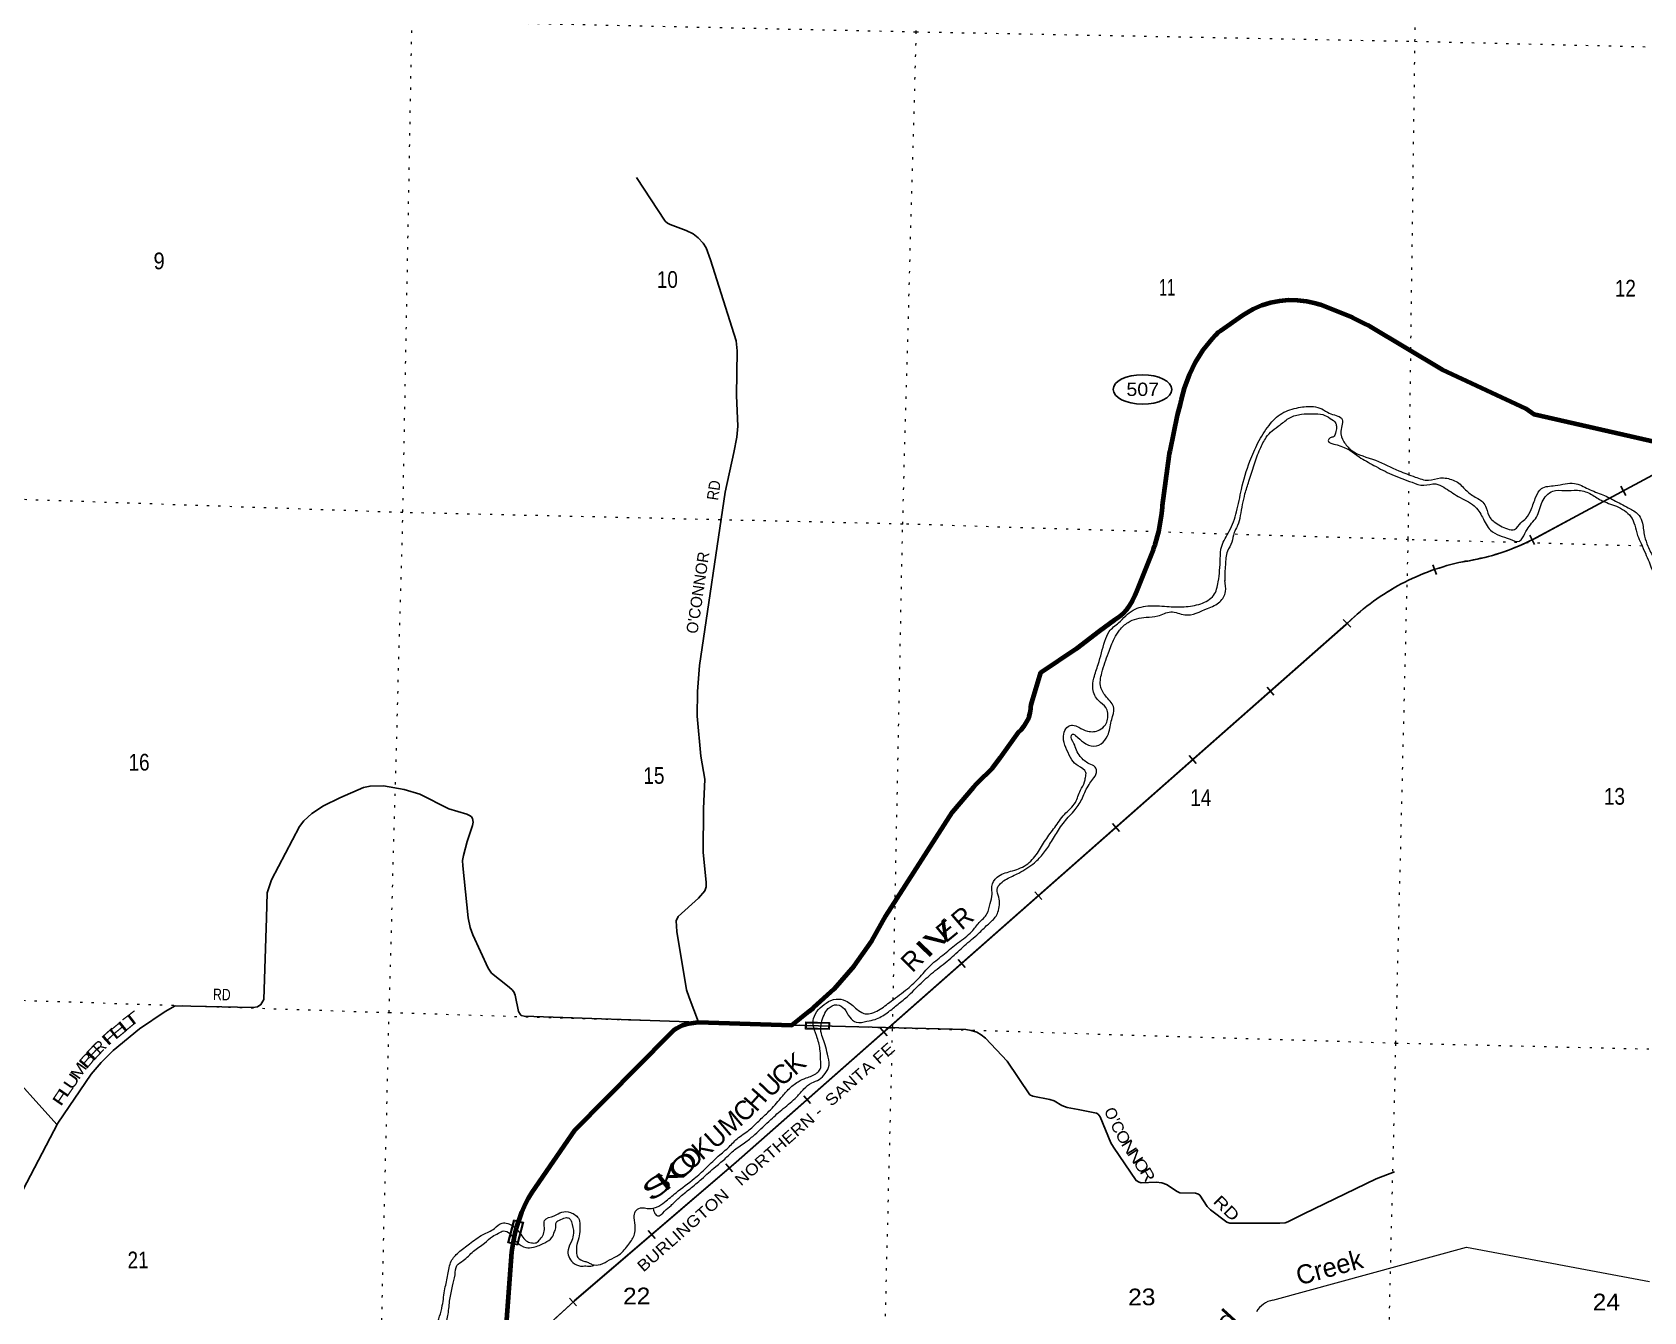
# Model space of a CAD drawing. Header units: feet. Extents: x -518066 to -250644, y -364975 to -177792.
# Drawn here: x -488679 to -471719, y -262402 to -248936 of the extents above; entities that cross this region are included whole.
import ezdxf
from ezdxf.enums import TextEntityAlignment as Align

# ---------------------------------------------------------------- set-up
doc = ezdxf.new("R2010")
doc.units = ezdxf.units.FT
doc.header["$LTSCALE"] = 80
doc.linetypes.add('DOTTED', pattern=[1.5, 0.3, -1.2])
for name, color, linetype, lineweight in [('17', 7, 'Continuous', 25), ('23', 7, 'Continuous', 70), ('29', 7, 'Continuous', 25), ('30', 7, 'Continuous', 13), ('31', 7, 'Continuous', 13), ('34', 7, 'Continuous', 25), ('39', 7, 'Continuous', 13), ('41', 7, 'Continuous', 13), ('59', 7, 'Continuous', 13), ('7', 7, 'DOTTED', 13)]:
    doc.layers.add(name, color=color, linetype=linetype, lineweight=lineweight)

msp = doc.modelspace()

# ---------------------------------------------------------------- linework, layer by layer
at = {"layer": '17'}
msp.add_ellipse((-476994.91, -252695.45), major_axis=(309.24, -1), ratio=0.500121, dxfattribs=at)
at = {"layer": '23'}
for points in [[(-477073.67, -254864), (-477064.48, -254839.12), (-477054.42, -254814), (-476879.65, -254377.47), (-476866.97, -254345.8), (-476861.72, -254327.47), (-476822.69, -254191.26), (-476793.6, -254026.1), (-476788.07, -253968.41), (-476784.89, -253935.14), (-476782.63, -253918.41), (-476712.3, -253396.74), (-476708.82, -253370.96), (-476703.94, -253346.74), (-476627.56, -252967.78), (-476595.57, -252852.13), (-476590.65, -252834.34), (-476582.57, -252802.13), (-476552.4, -252681.87), (-476500.98, -252541.22), (-476435.14, -252406.71), (-476355.6, -252279.82), (-476263.23, -252161.95), (-476223.35, -252119.25), (-476199.22, -252093.41), (-476175.43, -252076.97), (-475937.68, -251912.59), (-475921.92, -251901.7), (-475887.68, -251882.38), (-475827.27, -251848.31), (-475739.4, -251810.24), (-475648.04, -251781.56), (-475554.18, -251762.59), (-475458.85, -251753.53), (-475363.1, -251754.49), (-475267.97, -251765.45), (-475174.51, -251786.3), (-475124.73, -251801.71), (-474784.76, -251938.43), (-474657.9, -252001.11), (-474612.96, -252023.31), (-474607.9, -252026.33), (-473839.24, -252485.14), (-472959.84, -252896.33), (-472874.73, -252956.49), (-471582.77, -253251.92)], [(-483581.59, -261518.27), (-483525.75, -261352.47), (-483498.73, -261291.19), (-483457.31, -261208.29), (-483419.48, -261143.41), (-482970.33, -260489.66), (-481971.57, -259483.5), (-481948.5, -259458.4), (-481922.92, -259435.85), (-481895.13, -259416.1), (-481865.42, -259399.36), (-481834.13, -259385.82), (-481801.6, -259375.63), (-481768.18, -259368.89), (-481669.35, -259355.48), (-480685.12, -259385.04), (-480502.04, -259240.08), (-480457.12, -259202.22), (-480452.04, -259197.54), (-480240.54, -259002.59), (-480028.59, -258761.61), (-479842.99, -258499.8), (-479694.82, -258236.11), (-479679.14, -258206.78), (-479665.86, -258186.11), (-478994.01, -257140.37), (-478772.03, -256881.01), (-478740.77, -256844.49), (-478726.86, -256831.01), (-478573.99, -256682.85), (-478493.22, -256573.97), (-478298.32, -256300.63), (-478269.58, -256272.73), (-478243.91, -256241.98), (-478221.59, -256208.71), (-478202.88, -256173.3), (-478187.97, -256136.12), (-478177.02, -256097.59), (-478170.17, -256058.12), (-478168.87, -256038.85), (-478167.44, -256013.9), (-478159.78, -255988.85), (-478063.54, -255674.19), (-477688.17, -255420.84), (-477446.98, -255236.99), (-477287.69, -255121.77), (-477241.75, -255089.5), (-477199.43, -255052.61), (-477161.2, -255011.5), (-477127.48, -254966.62), (-477098.64, -254918.45), (-477074.98, -254867.54), (-477073.67, -254864)], [(-483697.29, -262672.13), (-483630.21, -261772.38), (-483615.8, -261666.05), (-483597.79, -261574.14), (-483581.59, -261518.27)]]:
    msp.add_lwpolyline(points, dxfattribs=at)
at = {"layer": '29'}
msp.add_line((-489012.1, -259772.93), (-488419.81, -260430.1), dxfattribs=at)
for points in [[(-482319.45, -250466.38), (-482019.39, -250923.15), (-481993.24, -250944.76), (-481966.51, -250961.28), (-481797.56, -251021.4), (-481725.02, -251058.46), (-481669.16, -251100.56), (-481619.33, -251155.11), (-481586.36, -251206.28), (-481540.36, -251329.85), (-481271.54, -252185.27), (-481260.73, -252289.37), (-481266.02, -252759.63), (-481253.68, -253080.19), (-481264.72, -253197.25), (-481294.43, -253357.44), (-481386.67, -253775.56), (-481657.06, -255600.56), (-481678.41, -255876.13), (-481679.92, -256134.45), (-481643.89, -256553.66), (-481601.63, -256796.88), (-481615.14, -257108.81), (-481618.14, -257567.12), (-481585.57, -257880.16), (-481585.22, -257929.63), (-481601.14, -257972.84), (-481667.8, -258048.32), (-481880.97, -258243.35), (-481901.18, -258286.67), (-481894.73, -258399.15), (-481792.08, -259014.37), (-481764.8, -259096.24), (-481667.08, -259353.21)], [(-481667.08, -259353.21), (-483500.29, -259290.68), (-483532.12, -259283.86), (-483545.76, -259270.21), (-483560.79, -259241.73), (-483596.77, -259070.72), (-483611.67, -259035.98), (-483632.13, -259010.97), (-483678.61, -258972.67), (-483845.8, -258838.14), (-483880.63, -258787.65), (-484042.42, -258434.49), (-484070.74, -258356.72), (-484090.15, -258254.84), (-484147.41, -257710.34), (-484150.38, -257653.35), (-484139.02, -257598.77), (-484103.14, -257453.2), (-484044.68, -257286.09), (-484039.57, -257250.27), (-484044.12, -257209.33), (-484057.18, -257191.71), (-484068.55, -257183.75), (-484105.49, -257166.12), (-484295.36, -257110.29), (-484598.74, -256954.64), (-484763.56, -256906.85), (-484980.61, -256868.22), (-485123.51, -256870.15), (-485194.27, -256886.41), (-485443.18, -256992.56), (-485612.51, -257077.44), (-485735.26, -257159.3), (-485821.63, -257236.62), (-485865.45, -257296.64), (-486162.59, -257855.17), (-486204.94, -257993.04), (-486213.24, -258255.06), (-486239.98, -259117.12), (-486271.7, -259169.58), (-486308.07, -259192.32), (-486352.24, -259200.49), (-487176.37, -259183.22), (-487280.93, -259242.35), (-487550.41, -259425.83), (-487826.45, -259651.37), (-487953.75, -259779.03), (-488059, -259901.98), (-488410.14, -260415.95), (-488901.84, -261356.89)], [(-480685.12, -259385.04), (-478852.52, -259433.24), (-478797.31, -259443.05), (-478737.08, -259460.11), (-478692.75, -259486.26), (-478648.23, -259524.23), (-478419.5, -259765.94), (-478181.31, -260118.46), (-478149.72, -260134.74), (-477968.13, -260169.14), (-477924.46, -260182.13), (-477845.31, -260230.15), (-477785.8, -260252.63), (-477669.97, -260274.4), (-477480.41, -260311), (-477461.89, -260321.99), (-477439.15, -260349.28), (-477329.54, -260622.89), (-477298.22, -260669.93), (-477062.96, -261021.28), (-477030.82, -261038.42), (-477008.41, -261046.29), (-476850.41, -261038.77), (-476792.46, -261046.29), (-476740.75, -261063.43), (-476630.24, -261136.15), (-476601.53, -261150.9), (-476435.59, -261153.18), (-476406.43, -261165.56), (-476390.13, -261175.92), (-476313.29, -261293.91), (-476278.75, -261328.28), (-476108.27, -261460.18), (-476074.96, -261469.79), (-475549.71, -261468.43), (-475493.41, -261465.86), (-475463.86, -261454.49), (-475296.78, -261370.44), (-474536.2, -261002.45), (-474342.04, -260931.07)]]:
    msp.add_lwpolyline(points, dxfattribs=at)
at = {"layer": '31'}
for p, q in [((-480538.79, -259351.64), (-480288.85, -259357.46)), ((-480288.85, -259357.46), (-480290.59, -259432.44))]:
    msp.add_line(p, q, dxfattribs=at)
msp.add_lwpolyline([(-480290.59, -259432.44), (-480540.53, -259426.62), (-480538.79, -259351.64)], dxfattribs=at)
msp.add_lwpolyline([(-480532.35, -259418.81), (-480530.98, -259359.82), (-480297.02, -259365.26), (-480298.39, -259424.25)], close=True, dxfattribs=at)
at = {"layer": '34', "lineweight": 13}
for p, q in [((-472848.92, -254256.29), (-471488.17, -253521.46)), ((-483666.13, -262923.56), (-482976.65, -262290.24))]:
    msp.add_line(p, q, dxfattribs=at)
at = {"layer": '34'}
for p, q in [((-471907.61, -253811.98), (-471960.37, -253714.27)), ((-472870.25, -254327.78), (-472919.38, -254228.2)), ((-473901.81, -254644.63), (-473938.8, -254539.92)), ((-474803.54, -255197.34), (-474881.25, -255117.99)), ((-475610.88, -255913.66), (-475684.31, -255830.35)), ((-476430.42, -256632.52), (-476503.85, -256549.21)), ((-477236.26, -257346.29), (-477309.69, -257262.99)), ((-478055.78, -258065.15), (-478129.21, -257981.85)), ((-478861.6, -258778.92), (-478935.03, -258695.62)), ((-479681.11, -259497.8), (-479754.54, -259414.49)), ((-480486.92, -260211.57), (-480560.35, -260128.26)), ((-481307.81, -260929.94), (-481380.1, -260845.64)), ((-482123.26, -261632.66), (-482195.56, -261548.36)), ((-482950.79, -262339.42), (-483025.91, -262257.64))]:
    msp.add_line(p, q, dxfattribs=at)
for points in [[(-473272.69, -254429.74), (-473233.01, -254417.37), (-473193.27, -254404.16), (-473154.06, -254390.43), (-473114.98, -254375.94), (-473076.13, -254360.51), (-473037.72, -254344.76), (-472999.43, -254328.28), (-472961.38, -254310.82), (-472923.77, -254293.06), (-472886.48, -254274.67), (-472849.44, -254255.32), (-471481.94, -253520.23)], [(-483735.67, -262985.95), (-482977.39, -262289.41), (-482976.76, -262288.88), (-481272.09, -260827.11), (-474853.49, -255169.52), (-474830.48, -255146.99), (-474798.97, -255117.31), (-474767.08, -255088.31), (-474734.6, -255059.69), (-474701.76, -255031.49), (-474668.25, -255004.18), (-474634.38, -254977.29), (-474599.88, -254951.04), (-474565.03, -254925.21), (-474529.74, -254900.31), (-474494.1, -254875.83), (-474458.06, -254852.03), (-474421.4, -254828.85), (-474384.57, -254806.42), (-474347.16, -254784.36), (-474309.54, -254763.28), (-474271.33, -254742.57), (-474232.93, -254722.83), (-474194.17, -254703.53), (-474155.27, -254684.95), (-474115.72, -254667.01), (-474075.97, -254650.03), (-474036.13, -254633.54), (-473995.63, -254617.67), (-473955.23, -254602.59), (-473914.43, -254588.18), (-473873.19, -254574.68), (-473832.1, -254561.74), (-473790.59, -254549.46), (-473748.65, -254538.1), (-473706.84, -254527.29), (-473664.88, -254517.18), (-473622.45, -254508), (-473597.52, -254504.22), (-473556.22, -254497.48), (-473515.38, -254489.9), (-473474.33, -254481.67), (-473433.74, -254472.6), (-473393.16, -254463), (-473352.9, -254452.77), (-473312.57, -254441.67), (-473272.69, -254429.74)]]:
    msp.add_lwpolyline(points, dxfattribs=at)
at = {"layer": '34', "lineweight": 13}
msp.add_lwpolyline([(-482976.04, -262289.72), (-481271.36, -260827.94), (-474852.73, -255170.32)], dxfattribs=at)
for centre, radius, start, end in [((-473967.11, -252144.84), 2389.26, 278.2989, 297.90489), ((-473112.06, -256933.97), 2477.97, 101.88147, 134.62423)]:
    msp.add_arc(centre, radius, start, end, dxfattribs=at)
at = {"layer": '39'}
msp.add_lwpolyline([(-475622.04, -262279.22), (-473586.21, -261721.42), (-471658.45, -262083.98)], dxfattribs=at)
msp.add_arc((-475567.42, -262540.71), 267.13, 101.7976, 148.78782, dxfattribs=at)
for points in [[(-480000.14, -259218.3), (-479928.74, -259262.07), (-479789.55, -259238.94), (-479658.91, -259147.23), (-479487.27, -259018.19), (-479351.91, -258894.41), (-479224.28, -258756.39), (-479078.93, -258634.83), (-478937.72, -258519.22), (-478790.39, -258399.72), (-478713.99, -258306.85), (-478631.57, -258214.1), (-478599.03, -258104.19), (-478576.83, -258008.14), (-478581.1, -257927.59), (-478524.66, -257828.26), (-478382.62, -257766.97), (-478220.38, -257700.08), (-478101.08, -257575.95), (-478013.64, -257437.05), (-477918.28, -257304.36), (-477814.8, -257167.83), (-477701.49, -257041.56), (-477648.46, -256913.99), (-477604.34, -256826.45), (-477595.25, -256778.38), (-477590.08, -256726.2), (-477672.97, -256656.03), (-477737.95, -256594.29), (-477789.94, -256490.6), (-477825.84, -256385.24), (-477818, -256302.96), (-477776.46, -256241.51), (-477729.95, -256228.43), (-477666.1, -256249.92), (-477572.56, -256292.17), (-477447.65, -256278.77), (-477384.14, -256223.83), (-477362.78, -256165.97), (-477380.18, -256042.91), (-477455.03, -255972.92), (-477516.59, -255846.89), (-477506.05, -255732.48), (-477460.7, -255588.66), (-477391.05, -255344.79), (-477344.61, -255243.22), (-477246.12, -255150.83), (-477092.45, -255017.38), (-476916.62, -254972.91), (-476713.8, -254981.31), (-476557.06, -254982.68), (-476381.49, -254950.28), (-476246.91, -254862.68), (-476197.58, -254720.95), (-476176.19, -254478.05), (-476161.19, -254343.63), (-476081.42, -254188.47), (-476004.57, -253982.99), (-475953.17, -253746.77), (-475864.29, -253451.03), (-475779.67, -253257.77), (-475663.07, -253073.25), (-475527.66, -252947.45), (-475351.47, -252886.89), (-475194.47, -252876.2), (-475108.56, -252900.19), (-475029.13, -252944.14), (-474955.32, -252969.87), (-474901.7, -252999.18), (-474906.65, -253133.82), (-474874.91, -253245.13), (-474800.43, -253331.21), (-474541.55, -253441.39), (-474298.73, -253551.21), (-474125.32, -253617.31), (-473985.35, -253650.5), (-473860.21, -253627.06), (-473726.05, -253650.07), (-473666.44, -253681.52), (-473615.27, -253730.9), (-473522.55, -253811.34), (-473411.55, -253882.12), (-473376.66, -253941.2), (-473336.77, -254046.65), (-473293.44, -254087.8), (-473154.4, -254163.21), (-473078.14, -254168.89), (-473012.28, -254097.91), (-472959.03, -254052.8), (-472904.73, -253959.44), (-472853.56, -253825.8), (-472795.38, -253738.56), (-472651.99, -253707.47), (-472448.46, -253683.71), (-472303.04, -253743.17), (-472149.63, -253804.81), (-472016.38, -253870.04)], [(-475916.01, -253793.83), (-475874.94, -253661.98), (-475820.93, -253490.18), (-475756.92, -253320.61), (-475691.97, -253199.32), (-475630.16, -253130.27), (-475546.38, -253067.72), (-475444.26, -252993.49), (-475322.83, -252955.89), (-475200.11, -252950.5), (-475097.83, -252960.75), (-475018.31, -253000.69), (-474961.15, -253052.2), (-474954.03, -253094.59), (-474963.39, -253154.73), (-474984.31, -253192.49), (-475018.78, -253205.82), (-475039.44, -253231.52), (-474946.02, -253279.8), (-474713.61, -253405.49), (-474558.8, -253495.32), (-474371.93, -253589.85), (-474156.68, -253672.94), (-474034.74, -253703.74), (-473907.82, -253690.39), (-473824.15, -253724.38), (-473671.53, -253822.2), (-473504.84, -253920.33), (-473417.03, -254040.89), (-473331.59, -254177.49), (-473238.31, -254231.79), (-473126.6, -254270.4), (-473028.55, -254290.63), (-472995.67, -254257.14), (-472947.52, -254169.69), (-472899.86, -254104.35), (-472848.18, -254039.1), (-472788.36, -253877.49), (-472742.72, -253812.1), (-472677.38, -253765.25), (-472548.62, -253759.99), (-472417.91, -253756.78), (-472286.01, -253791.81), (-472168.94, -253860.71), (-472007.53, -253924.53), (-471922.11, -253970.62), (-471855.17, -254034.42), (-471814.92, -254123.78), (-471785.11, -254231.02), (-471746.78, -254316.33), (-471702.82, -254419.84), (-471662.61, -254511.22), (-471630.26, -254594.38), (-471591.18, -254645.5), (-471506.65, -254717.43)], [(-475997.69, -254134.93), (-475991.57, -254124.04), (-475963.21, -254022.08), (-475916.01, -253793.83)], [(-472016.38, -253870.04), (-471863.41, -253951.78), (-471768.47, -254022.22), (-471734.03, -254101.4), (-471710.96, -254240.67), (-471675.02, -254344.02), (-471615.43, -254467.99), (-471570.77, -254539.35), (-471505, -254652.02)], [(-475996.67, -254136.86), (-476030.21, -254202.3), (-476054.87, -254303.93), (-476099.87, -254397.22), (-476121.97, -254542.59), (-476128.66, -254625.91), (-476128.88, -254714.51)], [(-482146.16, -261311.86), (-482136.77, -261342.23), (-482121.4, -261374.74), (-482099.66, -261391.29), (-482024.27, -261344.65), (-481956.62, -261283.76), (-481874.51, -261205.09), (-481755.79, -261107.1), (-481634.99, -261005.12), (-481485.4, -260873.61), (-481378.91, -260783.39), (-481288.63, -260698.86), (-481168.18, -260612.97), (-481074.06, -260536.57), (-480905.82, -260379.3), (-480774.65, -260263.47), (-480633.27, -260139.82), (-480557.05, -260054.99), (-480475.34, -259994.41), (-480396.16, -259957.9), (-480334.48, -259894.87), (-480292.38, -259807.29), (-480309.96, -259692.28), (-480333.88, -259591.21), (-480380.68, -259433.33), (-480373.12, -259363.11), (-480345.15, -259279.25), (-480301.48, -259211.8), (-480210.15, -259171.54), (-480130.72, -259215.48), (-480076.36, -259303.14), (-480007.14, -259354.91), (-479894.38, -259345.27), (-479809.52, -259324.98), (-479681.38, -259255.35), (-479581.18, -259177.06), (-479472.69, -259086.89), (-479324.84, -258943.26), (-479175.25, -258811.74), (-479011.58, -258680.53), (-478868.02, -258548.88), (-478720.52, -258421.34), (-478626.09, -258330.86), (-478543.93, -258250.18), (-478516.63, -258196.47), (-478500.9, -258120.39), (-478507.13, -258037.8), (-478525.47, -257956.95), (-478487.9, -257893.4), (-478424.61, -257848.51), (-478296.6, -257784.91), (-478131.41, -257675.85), (-478036.8, -257577.33), (-477951.66, -257452.46), (-477868.32, -257317.51), (-477760.82, -257181.06), (-477703.16, -257117.94), (-477626.07, -256992.91), (-477594.35, -256921.19), (-477556.69, -256853.62), (-477517.3, -256798.16), (-477479.6, -256728.58), (-477492.38, -256669.98), (-477555.93, -256634.42), (-477650.72, -256557.96), (-477689.5, -256492.76), (-477716.09, -256421.8), (-477740.27, -256332.79), (-477730, -256322.95), (-477698.17, -256337.72), (-477615.28, -256407.89), (-477505.68, -256450.48), (-477408.23, -256406.33), (-477354.06, -256319), (-477318.62, -256168.93), (-477295.9, -256048.75), (-477371.79, -255934.48), (-477433.83, -255830.58), (-477422.45, -255677.98), (-477353.55, -255468.29), (-477289.9, -255314.8), (-477235.78, -255229.49), (-477145.54, -255146.97), (-476957.42, -255092.7), (-476832.51, -255079.31), (-476696.91, -255035.98), (-476548.85, -255067.33), (-476310.22, -255000.08), (-476180.06, -254930.49), (-476121.43, -254823.15), (-476129.67, -254705.82)], [(-483627.06, -261493.49), (-483524.82, -261601.76), (-483480.18, -261657.18), (-483426.33, -261676.44), (-483376.07, -261675.51), (-483333.05, -261638.22), (-483299.72, -261584.64), (-483288.23, -261518.53), (-483286.52, -261440.13), (-483184.98, -261392.04), (-483105.76, -261353.52), (-483015.4, -261357.48), (-482924.53, -261429.83), (-482916.29, -261512.47), (-482922.27, -261602.83), (-482946.35, -261692.81), (-482952.12, -261773.13), (-482937.32, -261831.77), (-482863.83, -261871.57), (-482825.92, -261884.45), (-482788.15, -261903.37), (-482699.71, -261903.26), (-482604.24, -261857.05), (-482504.58, -261802.89), (-482399.62, -261690.52), (-482341.05, -261585.2), (-482333.52, -261516.98), (-482343.3, -261412.19), (-482329.75, -261344.1), (-482278.74, -261309), (-482222.54, -261312.23), (-482160.31, -261315.58), (-482107.72, -261300.62), (-482024.18, -261248.12), (-481903.45, -261150.18), (-481711.24, -260999.46), (-481590.3, -260891.45), (-481473.25, -260777.33), (-481356.5, -260677.28), (-481259.93, -260580.82), (-481133.32, -260489.03), (-481032.77, -260394.67), (-480926.03, -260292.38), (-480800.36, -260152.31), (-480722.05, -260063.5), (-480617.76, -259981.28), (-480532.46, -259940.89), (-480420.78, -259888.99), (-480385.75, -259849.53), (-480380.06, -259773.23), (-480387.56, -259656.42), (-480416.76, -259521.04), (-480454.52, -259409.62), (-480456.48, -259315.06), (-480404.2, -259221.65), (-480324.31, -259152.99), (-480218.87, -259111.02), (-480120.79, -259129.22), (-480000.14, -259218.3)], [(-486842.13, -263569.73), (-486801.37, -263544.46), (-486774.25, -263498.79), (-486736.65, -263433.23), (-486708.08, -263413.74), (-486628.21, -263345.07), (-486564.96, -263302.19), (-486447.48, -263260.47), (-486314.24, -263233.17), (-486168.77, -263198.09), (-486107.68, -263161.19), (-486095.09, -263137.34), (-486047.58, -263078.03), (-485990.57, -262952.56), (-485939.31, -262905.39), (-485829.46, -262845.41), (-485677.78, -262802.42), (-485544.72, -262783.17), (-485397.81, -262774.26), (-485204.38, -262752.28), (-485057.35, -262737.35), (-484912.4, -262726.4), (-484765.58, -262721.51), (-484624.52, -262704.44), (-484518.66, -262642.36), (-484438.25, -262549.58), (-484391.85, -262450.02), (-484363.29, -262338.02), (-484335.27, -262159.63), (-484303.91, -262011.49), (-484268.65, -261869.46), (-484194.31, -261778.55), (-484075.73, -261686.58), (-483934.93, -261589.06), (-483814.96, -261525.28), (-483733.33, -261468.72), (-483675.15, -261473.99), (-483627.06, -261493.49)], [(-483651.38, -261580), (-483483.69, -261725.48), (-483405.25, -261723.15), (-483285.63, -261675.45), (-483210.07, -261620.76), (-483182.6, -261559.02), (-483167.35, -261505.05), (-483166.47, -261464.84), (-483115.5, -261431.75), (-483054.76, -261410.94), (-483022.88, -261423.69), (-483005.46, -261454.23), (-482983.98, -261575.36), (-483001.76, -261653.41), (-483040.03, -261749.12), (-483033.53, -261819.65), (-482988.73, -261884.96), (-482909.12, -261920.87), (-482852.82, -261920.07), (-482784.48, -261919.53), (-482766.18, -261909.88)], [(-486928.47, -264355.92), (-486871.13, -264347.38), (-486822, -264306.2), (-486787.06, -264270.76), (-486698.58, -264176.13), (-486649.18, -264122.9), (-486649.61, -264050.49), (-486691.27, -263932.95), (-486735.37, -263835.47), (-486774.28, -263776.31), (-486814.53, -263686.96), (-486801.03, -263620.89), (-486747.62, -263567.74), (-486707.83, -263494.18), (-486674.63, -263446.63), (-486640.05, -263427.26), (-486574.8, -263384.43), (-486507.5, -263339.62), (-486398.62, -263323.87), (-486310.23, -263325.77), (-486200.71, -263279.86), (-486064.71, -263218.43), (-485984.52, -263135.7), (-485952.37, -263043.87), (-485863.79, -262945.23), (-485697.62, -262882.44), (-485507.65, -262834.24), (-485286.19, -262816.89), (-485082.99, -262807.18), (-484899.7, -262789.02), (-484714.4, -262770.88), (-484579.28, -262749.66), (-484500.36, -262725.22), (-484455.69, -262704.06), (-484389.86, -262635.09), (-484339.9, -262555.71), (-484302.9, -262425.79), (-484283.49, -262273.37), (-484256.27, -262131.16), (-484229.58, -262013.09), (-484209.39, -261916.99), (-484143.92, -261864.1), (-484035.25, -261765.89), (-483918.82, -261679.91), (-483834.87, -261609.32), (-483771.86, -261576.49), (-483719.05, -261551.48), (-483651.38, -261580)]]:
    msp.add_spline(points, degree=3, dxfattribs=at)
at = {"layer": '59'}
for points in [[(-483673.94, -261676.3), (-483610.99, -261434.36), (-483509.37, -261460.8), (-483572.33, -261702.74)], [(-483664.18, -261670.57), (-483605.26, -261444.12), (-483519.13, -261466.53), (-483578.05, -261692.98)]]:
    msp.add_lwpolyline(points, close=True, dxfattribs=at)
at = {"layer": '7'}
for p, q in [((-474127.13, -249031.75), (-474005.88, -243614.49)), ((-474188.46, -253594.73), (-474127.13, -249031.75)), ((-474197.52, -254268.5), (-474189.36, -253661.44)), ((-479618.29, -259117.22), (-479518.42, -254112.4)), ((-476096.25, -254217.94), (-479518.42, -254112.4)), ((-474197.25, -254276.55), (-476034.97, -254219.84)), ((-474327.71, -259574.15), (-474197.52, -254268.5)), ((-471735.26, -254343.5), (-474197.25, -254276.55)), ((-485006.55, -262733.04), (-484922.72, -259253.11)), ((-484922.72, -259253.11), (-480459.19, -259388.27)), ((-479756.4, -264728.03), (-479624.21, -259413.56))]:
    msp.add_line(p, q, dxfattribs=at)
for points in [[(-484922.72, -259253.11), (-484777.59, -253981.97), (-484682.98, -248816.14), (-484562.17, -243359.48), (-484468, -238091.05)], [(-479518.42, -254112.4), (-479375.26, -248940.58), (-479303.26, -243518.09), (-479175.12, -238231.64)], [(-502803.3, -248040.58), (-502462.65, -248040.11), (-500466.61, -248116.48), (-495332.65, -248386.06), (-490005.66, -248548.75), (-484682.98, -248816.14), (-479375.07, -248931.55), (-474127.13, -249031.75), (-471390.63, -249095.44)], [(-479518.42, -254112.4), (-484777.78, -253991.01), (-490104.16, -253809.03), (-495429.14, -253655.42), (-500649.54, -253395.08), (-502646.63, -253369.96), (-502920.48, -253364.1)], [(-503036.81, -258648.98), (-500869.83, -258727.97), (-495539.73, -258926.31), (-490212.84, -259075.94), (-484922.72, -259253.11)], [(-480379.45, -259390.68), (-479624.21, -259413.56), (-479620.11, -259208.22)], [(-479624.21, -259413.56), (-474327.71, -259574.15), (-471608.19, -259637.85)], [(-474454.03, -264886.74), (-474431.12, -263923.17), (-474327.71, -259574.15)]]:
    msp.add_lwpolyline(points, dxfattribs=at)

# ---------------------------------------------------------------- texts
at = {"layer": '17', "width": 1.1}
msp.add_text('507', height=140, dxfattribs=at).set_placement((-476992.2, -252763.76), align=Align.CENTER)
at = {"layer": '30'}
for rotation, width, p in [(81.572, 0.9, (-481462.56, -253868.09)), (358.8, 0.8, (-486777.53, -259121.56)), (315.141, 1.3, (-476259.62, -261248.56))]:
    msp.add_text('RD', height=120, rotation=rotation, dxfattribs=dict(at, width=width)).set_placement(p)
msp.add_text("O'CONNOR", height=120, rotation=81.572, dxfattribs=at).set_placement((-481679.12, -255271.84))
for s, rotation, width, p in [('T', 37.25, 1.75, (-487597.17, -259373.34)), ('F', 42.251, 1.85, (-487818.68, -259552.44)), ('E', 39.251, 1.6, (-487739.86, -259491.93)), ('L', 39.251, 1.85, (-487654.09, -259418.74)), ('E', 47.081, 1.75, (-487977.49, -259706.37)), ('M', 55.659, 1.25, (-488141.75, -259898.44)), ('B', 49.435, 1.65, (-488055.07, -259791.24)), ('U', 55.659, 1.35, (-488217.32, -260010.48)), ('F', 55.659, 1.55, (-488336.15, -260186.52)), ('L', 55.659, 1.65, (-488277.95, -260097.98)), ('C', 291.831, 1.05, (-477310.52, -260479.64)), ('O', 298.806, 1.15, (-477250.65, -260592.25)), ('N', 301.806, 1.3, (-477185.92, -260699.91)), ('N', 302.806, 1.3, (-477119.16, -260800.57)), ('O', 300.806, 1.2, (-477056.83, -260894.5)), ('R', 299.65, 1.25, (-476992.25, -260989.3))]:
    msp.add_text(s, height=120, rotation=rotation, dxfattribs=dict(at, width=width)).set_placement(p, align=Align.CENTER)
for s, rotation, p in [('R', 45.081, (-487928.59, -259656.87)), ('O', 291.831, (-477377.45, -260338.7)), ("'", 291.831, (-477342.68, -260413.04))]:
    msp.add_text(s, height=120, rotation=rotation, dxfattribs=at).set_placement(p, align=Align.CENTER)
at = {"layer": '34', "width": 1.15}
msp.add_text('BURLINGTON   NORTHERN -  SANTA FE', height=120.5, rotation=41.395, dxfattribs=at).set_placement((-482246.8, -261990.48))
at = {"layer": '41'}
for s, height, rotation, width, p in [('V', 200.8, 41.961, 1.8, (-479182.06, -258620.6)), ('I', 200.8, 46.363, 1.8, (-479262.75, -258700.78)), ('K', 200.8, 38.174, 1.75, (-482023.28, -261148.11)), ('O', 200.8, 39.716, 1.5, (-481886.49, -261039.87)), ('S', 200.8, 35.84, 1.7, (-482173.55, -261254.23)), ('Hanaford', 200, 47.569, 1.25, (-476903.77, -263503.1))]:
    msp.add_text(s, height=height, rotation=rotation, dxfattribs=dict(at, width=width)).set_placement(p)
for s, height, rotation, p in [('E', 200.8, 39.296, (-479064.06, -258526.71)), ('R', 200.8, 40.624, (-478898.79, -258394.77)), ('R', 200.8, 45.027, (-479416.88, -258842.96)), ('C', 200.8, 44.149, (-480784.8, -260041.41)), ('K', 200.8, 41.138, (-480652.87, -259924.96)), ('U', 200.8, 46.357, (-480905.03, -260158.18)), ('H', 200.8, 48.386, (-481058.51, -260308.83)), ('M', 200.8, 40.297, (-481353.41, -260565.03)), ('C', 200.8, 44.404, (-481187.19, -260422.68)), ('U', 200.8, 42.047, (-481491.77, -260699.54)), ('K', 200.8, 41.138, (-481630.33, -260816.44)), ('O', 200.8, 43.826, (-481751.97, -260928.29)), ('Creek', 200, 15.323, (-475346.67, -262126.01))]:
    msp.add_text(s, height=height, rotation=rotation, dxfattribs=at).set_placement(p)
at = {"layer": '7'}
for s, rotation, width, p in [('9', 0.549, 0.9, (-487401.57, -251431.44)), ('10', 0.547, 0.85, (-482105.33, -251627.48)), ('11', 0.545, 0.65, (-476819.97, -251709.24)), ('12', 0.543, 0.85, (-472023.54, -251719.22)), ('16', 0.549, 0.85, (-487665.1, -256708.16)), ('15', 0.547, 0.85, (-482246.74, -256847.41)), ('14', 0.545, 0.85, (-476492.22, -257080.04)), ('13', 0.543, 0.85, (-472138.27, -257067.16)), ('21', 0.549, 0.85, (-487675.56, -261945.54)), ('22', 0.547, 1.1, (-482460.72, -262325.62)), ('23', 0.545, 1.1, (-477145.02, -262335.2)), ('24', 0.543, 1.1, (-472256.27, -262388.31))]:
    msp.add_text(s, height=175.7, rotation=rotation, dxfattribs=dict(at, width=width)).set_placement(p)

doc.saveas('drawing.dxf')
